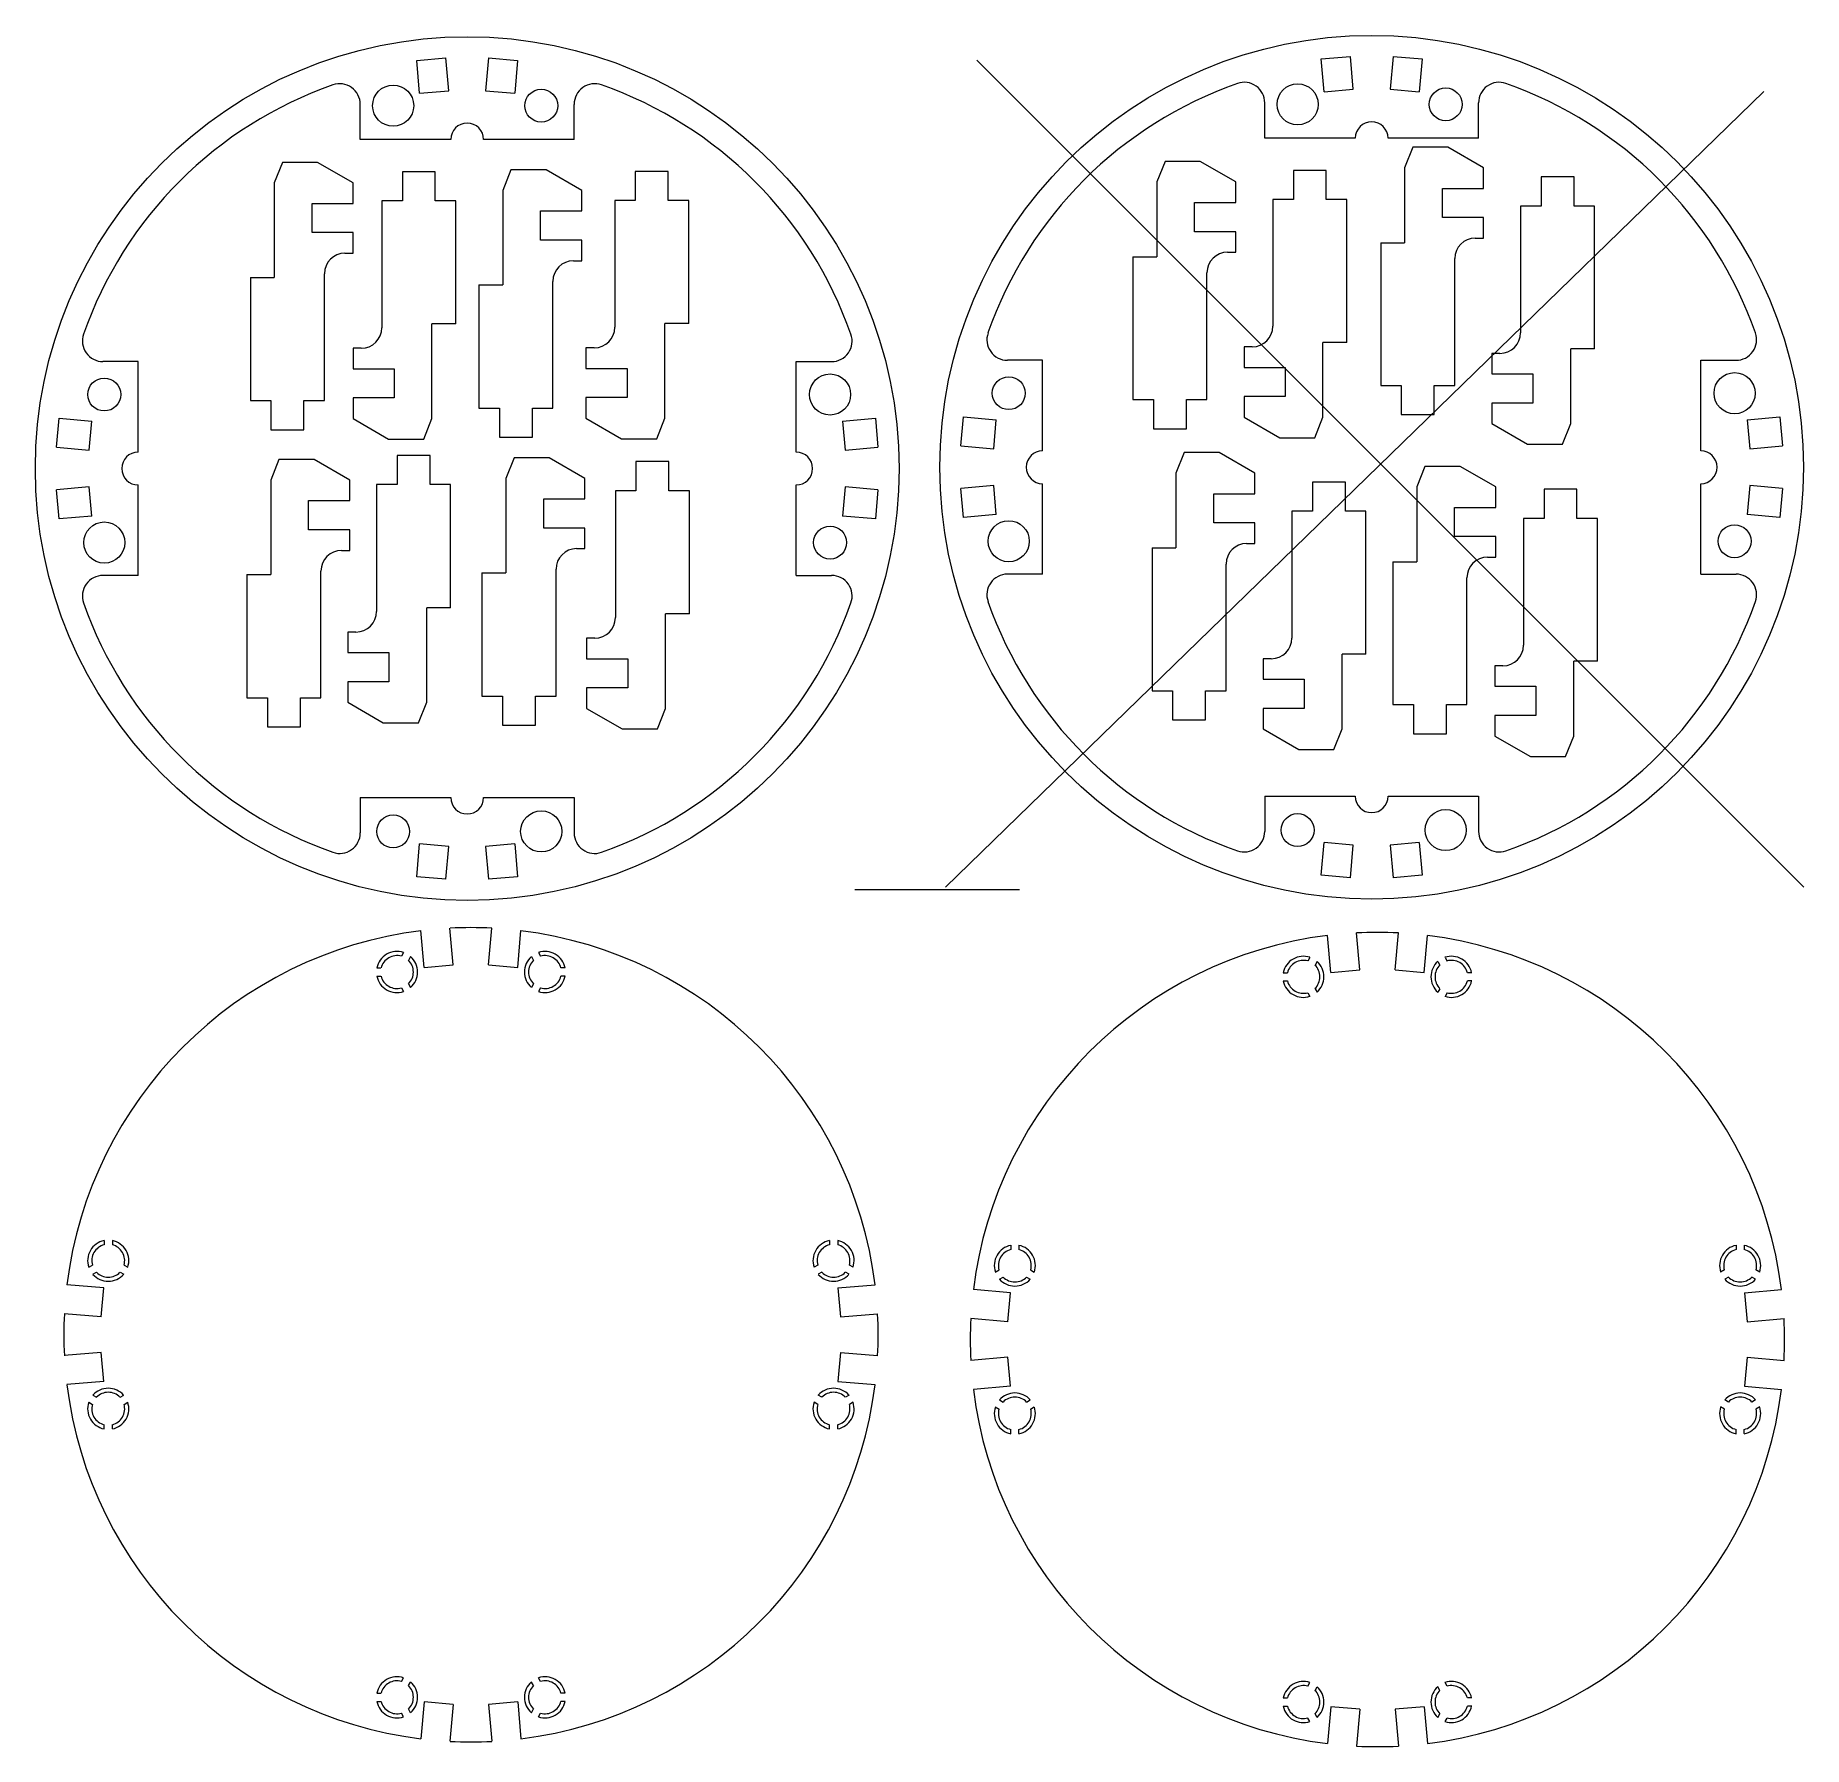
# Model space of a CAD drawing. Header units: inches. Extents: x 1 to 18.4, y 0.3 to 39.9.
# Drawn here: x 0.98 to 11.73, y 0.3 to 10.7 of the extents above; entities outside this region: 1.
import ezdxf

# ---------------------------------------------------------------- set-up
doc = ezdxf.new("R2010")
doc.units = ezdxf.units.IN
doc.header["$MEASUREMENT"] = 0

msp = doc.modelspace()

# ---------------------------------------------------------------- linework, layer by layer
at = {"color": 7, "linetype": 'Continuous', "lineweight": 0}
for p, q in [((18.426, 39.932), (17.426, 39.932)), ((6.703, 10.552), (11.729, 5.526)), ((11.487, 10.362), (6.512, 5.526)), ((5.962, 5.51), (6.962, 5.51))]:
    msp.add_line(p, q, dxfattribs=at)
at = {"color": 7, "linetype": 'Continuous', "lineweight": 15}
for p, q in [((3.299, 10.551), (3.476, 10.566)), ((3.316, 10.352), (3.299, 10.551)), ((3.493, 10.367), (3.476, 10.566)), ((3.735, 10.566), (3.717, 10.367)), ((3.735, 10.566), (3.911, 10.551)), ((3.911, 10.551), (3.894, 10.352)), ((8.797, 10.56), (8.974, 10.575)), ((8.814, 10.36), (8.797, 10.56)), ((8.991, 10.376), (8.974, 10.575)), ((9.233, 10.575), (9.215, 10.376)), ((9.233, 10.575), (9.409, 10.56)), ((9.409, 10.56), (9.392, 10.36)), ((3.316, 10.352), (3.493, 10.367)), ((3.717, 10.367), (3.894, 10.352)), ((8.814, 10.36), (8.991, 10.376)), ((9.215, 10.376), (9.392, 10.36)), ((2.955, 10.07), (2.955, 10.284)), ((4.255, 10.07), (4.255, 10.284)), ((8.453, 10.078), (8.453, 10.293)), ((9.753, 10.078), (9.753, 10.293)), ((3.505, 10.07), (2.955, 10.07)), ((4.255, 10.07), (3.705, 10.07)), ((9.003, 10.078), (8.453, 10.078)), ((9.753, 10.078), (9.203, 10.078)), ((9.353, 10.023), (9.303, 9.898)), ((9.567, 10.023), (9.353, 10.023)), ((9.783, 9.898), (9.567, 10.023)), ((2.482, 9.931), (2.432, 9.806)), ((2.696, 9.931), (2.482, 9.931)), ((2.912, 9.806), (2.696, 9.931)), ((7.847, 9.937), (7.797, 9.812)), ((8.061, 9.937), (7.847, 9.937)), ((8.277, 9.812), (8.061, 9.937)), ((9.303, 9.898), (9.303, 9.443)), ((9.783, 9.773), (9.783, 9.898)), ((2.432, 9.806), (2.432, 9.231)), ((2.912, 9.681), (2.912, 9.806)), ((3.211, 9.874), (3.211, 9.697)), ((3.411, 9.874), (3.211, 9.874)), ((3.411, 9.697), (3.411, 9.874)), ((3.871, 9.886), (3.821, 9.761)), ((4.085, 9.886), (3.871, 9.886)), ((4.301, 9.761), (4.085, 9.886)), ((4.627, 9.876), (4.627, 9.699)), ((4.827, 9.876), (4.627, 9.876)), ((4.827, 9.699), (4.827, 9.876)), ((7.797, 9.812), (7.797, 9.357)), ((8.277, 9.687), (8.277, 9.812)), ((8.627, 9.882), (8.627, 9.705)), ((8.827, 9.882), (8.627, 9.882)), ((8.827, 9.705), (8.827, 9.882)), ((10.133, 9.843), (10.133, 9.666)), ((10.333, 9.843), (10.133, 9.843)), ((10.333, 9.666), (10.333, 9.843)), ((2.662, 9.681), (2.912, 9.681)), ((2.662, 9.504), (2.662, 9.681)), ((3.086, 9.697), (3.086, 8.926)), ((3.211, 9.697), (3.086, 9.697)), ((3.536, 9.697), (3.411, 9.697)), ((3.536, 8.949), (3.536, 9.697)), ((3.821, 9.761), (3.821, 9.186)), ((4.301, 9.636), (4.301, 9.761)), ((4.502, 9.699), (4.502, 8.929)), ((4.627, 9.699), (4.502, 9.699)), ((4.952, 9.699), (4.827, 9.699)), ((4.952, 8.951), (4.952, 9.699)), ((8.027, 9.687), (8.277, 9.687)), ((8.027, 9.51), (8.027, 9.687)), ((8.502, 9.705), (8.502, 8.935)), ((8.627, 9.705), (8.502, 9.705)), ((8.952, 9.705), (8.827, 9.705)), ((8.952, 8.837), (8.952, 9.705)), ((9.533, 9.773), (9.783, 9.773)), ((9.533, 9.596), (9.533, 9.773)), ((4.051, 9.636), (4.301, 9.636)), ((4.051, 9.458), (4.051, 9.636)), ((9.783, 9.596), (9.533, 9.596)), ((9.783, 9.471), (9.783, 9.596)), ((10.008, 9.666), (10.008, 8.895)), ((10.133, 9.666), (10.008, 9.666)), ((10.458, 9.666), (10.333, 9.666)), ((10.458, 8.798), (10.458, 9.666)), ((2.912, 9.504), (2.662, 9.504)), ((2.912, 9.379), (2.912, 9.504)), ((8.277, 9.51), (8.027, 9.51)), ((8.277, 9.385), (8.277, 9.51)), ((9.733, 9.471), (9.783, 9.471)), ((2.862, 9.379), (2.912, 9.379)), ((4.301, 9.458), (4.051, 9.458)), ((4.301, 9.333), (4.301, 9.458)), ((7.652, 9.357), (7.797, 9.357)), ((7.652, 9.357), (7.652, 8.489)), ((8.227, 9.385), (8.277, 9.385)), ((9.158, 9.443), (9.303, 9.443)), ((9.158, 9.443), (9.158, 8.575)), ((2.737, 8.483), (2.737, 9.254)), ((4.251, 9.333), (4.301, 9.333)), ((8.102, 8.489), (8.102, 9.26)), ((9.608, 8.575), (9.608, 9.346)), ((2.287, 9.231), (2.432, 9.231)), ((2.287, 9.231), (2.287, 8.483)), ((3.676, 9.186), (3.821, 9.186)), ((3.676, 9.186), (3.676, 8.438)), ((4.126, 8.438), (4.126, 9.208)), ((3.536, 8.949), (3.391, 8.949)), ((3.391, 8.374), (3.391, 8.949)), ((4.952, 8.951), (4.807, 8.951)), ((4.807, 8.376), (4.807, 8.951)), ((8.952, 8.837), (8.807, 8.837)), ((8.807, 8.382), (8.807, 8.837)), ((1.605, 8.72), (1.391, 8.72)), ((1.605, 8.17), (1.605, 8.72)), ((2.911, 8.801), (2.911, 8.676)), ((2.961, 8.801), (2.911, 8.801)), ((4.327, 8.804), (4.327, 8.679)), ((4.377, 8.804), (4.327, 8.804)), ((5.605, 8.17), (5.605, 8.72)), ((5.605, 8.72), (5.82, 8.72)), ((7.103, 8.728), (6.889, 8.728)), ((7.103, 8.178), (7.103, 8.728)), ((8.327, 8.81), (8.327, 8.685)), ((8.377, 8.81), (8.327, 8.81)), ((9.833, 8.77), (9.833, 8.645)), ((9.883, 8.77), (9.833, 8.77)), ((10.458, 8.798), (10.313, 8.798)), ((10.313, 8.343), (10.313, 8.798)), ((11.103, 8.178), (11.103, 8.728)), ((11.103, 8.728), (11.318, 8.728)), ((2.911, 8.676), (3.161, 8.676)), ((3.161, 8.676), (3.161, 8.499)), ((4.327, 8.679), (4.577, 8.679)), ((4.577, 8.679), (4.577, 8.501)), ((8.327, 8.685), (8.577, 8.685)), ((8.577, 8.685), (8.577, 8.507)), ((9.833, 8.645), (10.083, 8.645)), ((10.083, 8.645), (10.083, 8.468)), ((2.911, 8.499), (2.911, 8.374)), ((3.161, 8.499), (2.911, 8.499)), ((4.327, 8.501), (4.327, 8.376)), ((4.577, 8.501), (4.327, 8.501)), ((8.327, 8.507), (8.327, 8.382)), ((8.577, 8.507), (8.327, 8.507)), ((9.158, 8.575), (9.283, 8.575)), ((9.283, 8.575), (9.283, 8.398)), ((9.483, 8.575), (9.608, 8.575)), ((9.483, 8.398), (9.483, 8.575)), ((2.287, 8.483), (2.412, 8.483)), ((2.412, 8.483), (2.412, 8.306)), ((2.612, 8.483), (2.737, 8.483)), ((2.612, 8.306), (2.612, 8.483)), ((3.676, 8.438), (3.801, 8.438)), ((3.801, 8.438), (3.801, 8.261)), ((4.001, 8.438), (4.126, 8.438)), ((4.001, 8.261), (4.001, 8.438)), ((6.606, 8.208), (6.622, 8.384)), ((6.622, 8.384), (6.821, 8.367)), ((7.652, 8.489), (7.777, 8.489)), ((7.777, 8.489), (7.777, 8.312)), ((7.977, 8.489), (8.102, 8.489)), ((7.977, 8.312), (7.977, 8.489)), ((9.283, 8.398), (9.483, 8.398)), ((9.833, 8.468), (9.833, 8.343)), ((10.083, 8.468), (9.833, 8.468)), ((11.385, 8.367), (11.584, 8.384)), ((11.584, 8.384), (11.6, 8.208)), ((1.108, 8.199), (1.124, 8.376)), ((1.124, 8.376), (1.323, 8.358)), ((1.308, 8.182), (1.323, 8.358)), ((2.412, 8.306), (2.612, 8.306)), ((2.911, 8.374), (3.127, 8.249)), ((3.341, 8.249), (3.391, 8.374)), ((4.327, 8.376), (4.543, 8.251)), ((4.757, 8.251), (4.807, 8.376)), ((5.887, 8.358), (6.086, 8.376)), ((5.887, 8.358), (5.903, 8.182)), ((6.086, 8.376), (6.102, 8.199)), ((6.806, 8.19), (6.821, 8.367)), ((7.777, 8.312), (7.977, 8.312)), ((8.327, 8.382), (8.544, 8.257)), ((8.757, 8.257), (8.807, 8.382)), ((9.833, 8.343), (10.05, 8.218)), ((10.263, 8.218), (10.313, 8.343)), ((11.385, 8.367), (11.401, 8.19)), ((1.108, 8.199), (1.308, 8.182)), ((3.127, 8.249), (3.341, 8.249)), ((3.801, 8.261), (4.001, 8.261)), ((4.543, 8.251), (4.757, 8.251)), ((5.903, 8.182), (6.102, 8.199)), ((6.606, 8.208), (6.806, 8.19)), ((8.544, 8.257), (8.757, 8.257)), ((10.05, 8.218), (10.263, 8.218)), ((11.401, 8.19), (11.6, 8.208)), ((2.461, 8.125), (2.411, 8)), ((2.674, 8.125), (2.461, 8.125)), ((2.891, 8), (2.674, 8.125)), ((3.179, 8.149), (3.179, 7.972)), ((3.379, 8.149), (3.179, 8.149)), ((3.379, 7.972), (3.379, 8.149)), ((3.89, 8.135), (3.84, 8.01)), ((4.103, 8.135), (3.89, 8.135)), ((4.32, 8.01), (4.103, 8.135)), ((4.631, 8.112), (4.631, 7.935)), ((4.831, 8.112), (4.631, 8.112)), ((4.831, 7.935), (4.831, 8.112)), ((7.963, 8.167), (7.913, 8.042)), ((8.177, 8.167), (7.963, 8.167)), ((8.393, 8.042), (8.177, 8.167)), ((9.427, 8.083), (9.377, 7.958)), ((9.641, 8.083), (9.427, 8.083)), ((9.857, 7.958), (9.641, 8.083)), ((1.308, 7.958), (1.108, 7.94)), ((1.323, 7.781), (1.308, 7.958)), ((1.605, 7.42), (1.605, 7.97)), ((2.411, 8), (2.411, 7.425)), ((2.891, 7.875), (2.891, 8)), ((3.054, 7.972), (3.054, 7.201)), ((3.179, 7.972), (3.054, 7.972)), ((3.504, 7.972), (3.379, 7.972)), ((3.504, 7.224), (3.504, 7.972)), ((3.84, 8.01), (3.84, 7.435)), ((4.32, 7.885), (4.32, 8.01)), ((5.605, 7.42), (5.605, 7.97)), ((5.903, 7.958), (5.887, 7.781)), ((6.102, 7.94), (5.903, 7.958)), ((6.806, 7.966), (6.606, 7.949)), ((6.821, 7.79), (6.806, 7.966)), ((7.103, 7.428), (7.103, 7.978)), ((7.913, 8.042), (7.913, 7.587)), ((8.393, 7.917), (8.393, 8.042)), ((8.743, 7.987), (8.743, 7.81)), ((8.943, 7.987), (8.743, 7.987)), ((8.943, 7.81), (8.943, 7.987)), ((9.377, 7.958), (9.377, 7.503)), ((9.857, 7.833), (9.857, 7.958)), ((11.103, 7.428), (11.103, 7.978)), ((11.401, 7.966), (11.385, 7.79)), ((11.6, 7.949), (11.401, 7.966)), ((1.124, 7.764), (1.108, 7.94)), ((2.641, 7.875), (2.891, 7.875)), ((2.641, 7.697), (2.641, 7.875)), ((4.07, 7.885), (4.32, 7.885)), ((4.07, 7.708), (4.07, 7.885)), ((4.506, 7.935), (4.506, 7.164)), ((4.631, 7.935), (4.506, 7.935)), ((4.956, 7.935), (4.831, 7.935)), ((4.956, 7.187), (4.956, 7.935)), ((6.102, 7.94), (6.086, 7.764)), ((6.622, 7.772), (6.606, 7.949)), ((8.143, 7.917), (8.393, 7.917)), ((8.143, 7.739), (8.143, 7.917)), ((10.151, 7.944), (10.151, 7.767)), ((10.351, 7.944), (10.151, 7.944)), ((10.351, 7.767), (10.351, 7.944)), ((11.6, 7.949), (11.584, 7.772)), ((1.323, 7.781), (1.124, 7.764)), ((6.086, 7.764), (5.887, 7.781)), ((6.821, 7.79), (6.622, 7.772)), ((8.393, 7.739), (8.143, 7.739)), ((8.393, 7.614), (8.393, 7.739)), ((8.618, 7.81), (8.618, 7.039)), ((8.743, 7.81), (8.618, 7.81)), ((9.068, 7.81), (8.943, 7.81)), ((9.068, 6.942), (9.068, 7.81)), ((9.607, 7.833), (9.857, 7.833)), ((9.607, 7.656), (9.607, 7.833)), ((10.026, 7.767), (10.026, 6.996)), ((10.151, 7.767), (10.026, 7.767)), ((10.476, 7.767), (10.351, 7.767)), ((10.476, 6.899), (10.476, 7.767)), ((11.584, 7.772), (11.385, 7.79)), ((2.891, 7.697), (2.641, 7.697)), ((2.891, 7.572), (2.891, 7.697)), ((4.32, 7.708), (4.07, 7.708)), ((4.32, 7.583), (4.32, 7.708)), ((9.857, 7.656), (9.607, 7.656)), ((9.857, 7.531), (9.857, 7.656)), ((2.841, 7.572), (2.891, 7.572)), ((4.27, 7.583), (4.32, 7.583)), ((7.768, 7.587), (7.913, 7.587)), ((7.768, 7.587), (7.768, 6.719)), ((8.343, 7.614), (8.393, 7.614)), ((9.807, 7.531), (9.857, 7.531)), ((1.605, 7.42), (1.391, 7.42)), ((2.266, 7.425), (2.411, 7.425)), ((2.266, 7.425), (2.266, 6.677)), ((2.716, 6.677), (2.716, 7.447)), ((3.695, 7.435), (3.84, 7.435)), ((3.695, 7.435), (3.695, 6.687)), ((4.145, 6.687), (4.145, 7.458)), ((5.605, 7.42), (5.82, 7.42)), ((7.103, 7.428), (6.889, 7.428)), ((8.218, 6.719), (8.218, 7.489)), ((9.232, 7.503), (9.377, 7.503)), ((9.232, 7.503), (9.232, 6.635)), ((11.103, 7.428), (11.318, 7.428)), ((9.682, 6.635), (9.682, 7.406)), ((3.504, 7.224), (3.359, 7.224)), ((3.359, 6.649), (3.359, 7.224)), ((4.956, 7.187), (4.811, 7.187)), ((4.811, 6.612), (4.811, 7.187)), ((2.879, 7.076), (2.879, 6.951)), ((2.929, 7.076), (2.879, 7.076)), ((4.331, 7.039), (4.331, 6.914)), ((4.381, 7.039), (4.331, 7.039)), ((2.879, 6.951), (3.129, 6.951)), ((3.129, 6.951), (3.129, 6.774)), ((4.331, 6.914), (4.581, 6.914)), ((4.581, 6.914), (4.581, 6.737)), ((8.443, 6.914), (8.443, 6.789)), ((8.493, 6.914), (8.443, 6.914)), ((9.068, 6.942), (8.923, 6.942)), ((8.923, 6.487), (8.923, 6.942)), ((10.476, 6.899), (10.331, 6.899)), ((10.331, 6.444), (10.331, 6.899)), ((2.879, 6.774), (2.879, 6.649)), ((3.129, 6.774), (2.879, 6.774)), ((8.443, 6.789), (8.693, 6.789)), ((8.693, 6.789), (8.693, 6.612)), ((9.851, 6.871), (9.851, 6.746)), ((9.901, 6.871), (9.851, 6.871)), ((2.266, 6.677), (2.391, 6.677)), ((2.391, 6.677), (2.391, 6.5)), ((2.591, 6.677), (2.716, 6.677)), ((2.591, 6.5), (2.591, 6.677)), ((3.695, 6.687), (3.82, 6.687)), ((3.82, 6.687), (3.82, 6.51)), ((4.02, 6.687), (4.145, 6.687)), ((4.02, 6.51), (4.02, 6.687)), ((4.331, 6.737), (4.331, 6.612)), ((4.581, 6.737), (4.331, 6.737)), ((7.768, 6.719), (7.893, 6.719)), ((7.893, 6.719), (7.893, 6.542)), ((8.093, 6.719), (8.218, 6.719)), ((8.093, 6.542), (8.093, 6.719)), ((9.851, 6.746), (10.101, 6.746)), ((10.101, 6.746), (10.101, 6.569)), ((2.879, 6.649), (3.095, 6.524)), ((3.309, 6.524), (3.359, 6.649)), ((4.331, 6.612), (4.548, 6.487)), ((4.761, 6.487), (4.811, 6.612)), ((8.443, 6.612), (8.443, 6.487)), ((8.693, 6.612), (8.443, 6.612)), ((9.232, 6.635), (9.357, 6.635)), ((9.357, 6.635), (9.357, 6.458)), ((9.557, 6.635), (9.682, 6.635)), ((9.557, 6.458), (9.557, 6.635)), ((9.851, 6.569), (9.851, 6.444)), ((10.101, 6.569), (9.851, 6.569)), ((2.391, 6.5), (2.591, 6.5)), ((3.095, 6.524), (3.309, 6.524)), ((3.82, 6.51), (4.02, 6.51)), ((4.548, 6.487), (4.761, 6.487)), ((7.893, 6.542), (8.093, 6.542)), ((8.443, 6.487), (8.66, 6.362)), ((8.873, 6.362), (8.923, 6.487)), ((9.357, 6.458), (9.557, 6.458)), ((8.66, 6.362), (8.873, 6.362)), ((9.851, 6.444), (10.068, 6.319)), ((10.281, 6.319), (10.331, 6.444)), ((10.068, 6.319), (10.281, 6.319)), ((2.955, 6.07), (2.955, 5.855)), ((2.955, 6.07), (3.505, 6.07)), ((3.705, 6.07), (4.255, 6.07)), ((4.255, 6.07), (4.255, 5.855)), ((8.453, 6.078), (8.453, 5.864)), ((8.453, 6.078), (9.003, 6.078)), ((9.203, 6.078), (9.753, 6.078)), ((9.753, 6.078), (9.753, 5.864)), ((3.299, 5.588), (3.316, 5.788)), ((3.493, 5.772), (3.316, 5.788)), ((3.476, 5.573), (3.493, 5.772)), ((3.894, 5.788), (3.717, 5.772)), ((3.717, 5.772), (3.735, 5.573)), ((3.894, 5.788), (3.911, 5.588)), ((8.797, 5.597), (8.814, 5.796)), ((8.991, 5.781), (8.814, 5.796)), ((8.974, 5.582), (8.991, 5.781)), ((9.392, 5.796), (9.215, 5.781)), ((9.215, 5.781), (9.233, 5.582)), ((9.392, 5.796), (9.409, 5.597)), ((8.974, 5.582), (8.797, 5.597)), ((9.409, 5.597), (9.233, 5.582)), ((3.476, 5.573), (3.299, 5.588)), ((3.911, 5.588), (3.735, 5.573)), ((3.52, 5.052), (3.5, 5.276)), ((3.735, 5.052), (3.755, 5.276)), ((3.344, 5.036), (3.324, 5.261)), ((3.912, 5.036), (3.932, 5.261)), ((8.854, 5.007), (8.835, 5.231)), ((9.031, 5.022), (9.011, 5.247)), ((9.246, 5.022), (9.266, 5.247)), ((9.423, 5.007), (9.442, 5.231)), ((3.217, 5.128), (3.205, 5.105)), ((3.261, 5.103), (3.248, 5.08)), ((3.995, 5.103), (4.008, 5.08)), ((4.038, 5.128), (4.051, 5.105)), ((8.728, 5.098), (8.715, 5.076)), ((8.771, 5.073), (8.759, 5.051)), ((9.506, 5.073), (9.518, 5.051)), ((9.549, 5.098), (9.562, 5.076)), ((3.055, 5.034), (3.081, 5.034)), ((3.055, 4.984), (3.081, 4.984)), ((3.344, 5.036), (3.52, 5.052)), ((3.735, 5.052), (3.912, 5.036)), ((4.2, 5.034), (4.175, 5.034)), ((4.2, 4.984), (4.175, 4.984)), ((8.566, 5.005), (8.592, 5.005)), ((8.566, 4.955), (8.592, 4.955)), ((8.854, 5.007), (9.031, 5.022)), ((9.246, 5.022), (9.423, 5.007)), ((9.711, 5.005), (9.685, 5.005)), ((9.711, 4.955), (9.685, 4.955)), ((3.205, 4.913), (3.217, 4.89)), ((3.248, 4.938), (3.261, 4.915)), ((4.008, 4.938), (3.995, 4.915)), ((4.051, 4.913), (4.038, 4.89)), ((8.715, 4.883), (8.728, 4.861)), ((8.759, 4.908), (8.771, 4.886)), ((9.518, 4.908), (9.506, 4.886)), ((9.562, 4.883), (9.549, 4.861)), ((1.398, 3.377), (1.398, 3.351)), ((1.448, 3.377), (1.448, 3.351)), ((5.807, 3.377), (5.807, 3.351)), ((5.857, 3.377), (5.857, 3.351)), ((6.909, 3.348), (6.909, 3.322)), ((6.959, 3.348), (6.959, 3.322)), ((11.318, 3.348), (11.318, 3.322)), ((11.368, 3.348), (11.368, 3.322)), ((1.305, 3.215), (1.327, 3.228)), ((1.52, 3.228), (1.542, 3.215)), ((5.736, 3.228), (5.714, 3.215)), ((5.951, 3.215), (5.929, 3.228)), ((1.33, 3.172), (1.352, 3.184)), ((1.495, 3.184), (1.517, 3.172)), ((5.761, 3.184), (5.739, 3.172)), ((5.926, 3.172), (5.904, 3.184)), ((6.815, 3.185), (6.838, 3.198)), ((6.84, 3.142), (6.863, 3.155)), ((7.005, 3.155), (7.027, 3.142)), ((7.03, 3.198), (7.052, 3.185)), ((11.247, 3.198), (11.224, 3.185)), ((11.272, 3.155), (11.249, 3.142)), ((11.437, 3.142), (11.414, 3.155)), ((11.462, 3.185), (11.439, 3.198)), ((1.396, 3.089), (1.171, 3.108)), ((1.381, 2.912), (1.396, 3.089)), ((5.859, 3.089), (6.084, 3.108)), ((5.859, 3.089), (5.875, 2.912)), ((6.907, 3.059), (6.682, 3.079)), ((6.891, 2.883), (6.907, 3.059)), ((11.37, 3.059), (11.595, 3.079)), ((11.37, 3.059), (11.386, 2.883)), ((1.381, 2.912), (1.156, 2.932)), ((5.875, 2.912), (6.099, 2.932)), ((6.891, 2.883), (6.667, 2.902)), ((11.386, 2.883), (11.61, 2.902)), ((1.381, 2.697), (1.156, 2.677)), ((1.396, 2.52), (1.381, 2.697)), ((5.875, 2.697), (5.859, 2.52)), ((5.875, 2.697), (6.099, 2.677)), ((6.891, 2.667), (6.667, 2.648)), ((6.907, 2.491), (6.891, 2.667)), ((11.386, 2.667), (11.37, 2.491)), ((11.386, 2.667), (11.61, 2.648)), ((1.396, 2.52), (1.171, 2.501)), ((5.859, 2.52), (6.084, 2.501)), ((6.907, 2.491), (6.682, 2.471)), ((11.37, 2.491), (11.595, 2.471)), ((1.305, 2.394), (1.327, 2.381)), ((1.33, 2.437), (1.352, 2.425)), ((1.495, 2.425), (1.517, 2.437)), ((1.52, 2.381), (1.542, 2.394)), ((5.736, 2.381), (5.714, 2.394)), ((5.761, 2.425), (5.739, 2.437)), ((5.926, 2.437), (5.904, 2.425)), ((5.951, 2.394), (5.929, 2.381)), ((6.84, 2.408), (6.863, 2.395)), ((7.005, 2.395), (7.027, 2.408)), ((11.272, 2.395), (11.249, 2.408)), ((11.437, 2.408), (11.414, 2.395)), ((1.398, 2.232), (1.398, 2.258)), ((1.448, 2.232), (1.448, 2.258)), ((5.807, 2.232), (5.807, 2.258)), ((5.857, 2.232), (5.857, 2.258)), ((6.815, 2.365), (6.838, 2.352)), ((7.03, 2.352), (7.052, 2.365)), ((11.247, 2.352), (11.224, 2.365)), ((11.462, 2.365), (11.439, 2.352)), ((6.909, 2.203), (6.909, 2.228)), ((6.959, 2.203), (6.959, 2.228)), ((11.318, 2.203), (11.318, 2.228)), ((11.368, 2.203), (11.368, 2.228)), ((3.205, 0.696), (3.217, 0.718)), ((3.248, 0.671), (3.261, 0.693)), ((4.008, 0.671), (3.995, 0.693)), ((4.051, 0.696), (4.038, 0.718)), ((8.715, 0.667), (8.728, 0.689)), ((8.759, 0.642), (8.771, 0.664)), ((9.518, 0.642), (9.506, 0.664)), ((9.562, 0.667), (9.549, 0.689)), ((3.055, 0.625), (3.081, 0.625)), ((3.055, 0.575), (3.081, 0.575)), ((3.344, 0.573), (3.324, 0.348)), ((3.52, 0.557), (3.344, 0.573)), ((3.52, 0.557), (3.5, 0.333)), ((3.912, 0.573), (3.735, 0.557)), ((3.735, 0.557), (3.755, 0.333)), ((3.912, 0.573), (3.932, 0.348)), ((4.2, 0.625), (4.175, 0.625)), ((4.2, 0.575), (4.175, 0.575)), ((8.566, 0.596), (8.592, 0.596)), ((8.566, 0.546), (8.592, 0.546)), ((8.854, 0.543), (8.835, 0.319)), ((9.031, 0.528), (8.854, 0.543)), ((9.423, 0.543), (9.246, 0.528)), ((9.423, 0.543), (9.442, 0.319)), ((9.711, 0.596), (9.685, 0.596)), ((9.711, 0.546), (9.685, 0.546)), ((3.217, 0.481), (3.205, 0.504)), ((3.261, 0.506), (3.248, 0.529)), ((3.995, 0.506), (4.008, 0.529)), ((4.038, 0.481), (4.051, 0.504)), ((8.728, 0.452), (8.715, 0.474)), ((8.771, 0.477), (8.759, 0.499)), ((9.031, 0.528), (9.011, 0.303)), ((9.246, 0.528), (9.266, 0.303)), ((9.506, 0.477), (9.518, 0.499)), ((9.549, 0.452), (9.562, 0.474))]:
    msp.add_line(p, q, dxfattribs=at)
for centre, radius in [((3.605, 8.07), 2.625), ((9.103, 8.078), 2.625), ((3.155, 10.276), 0.125), ((4.055, 10.276), 0.1), ((8.653, 10.284), 0.125), ((9.553, 10.284), 0.1), ((1.399, 8.52), 0.1), ((5.811, 8.52), 0.125), ((6.897, 8.528), 0.1), ((11.309, 8.528), 0.125), ((1.399, 7.62), 0.125), ((6.897, 7.628), 0.125), ((5.811, 7.62), 0.1), ((11.309, 7.628), 0.1), ((3.155, 5.864), 0.1), ((4.055, 5.864), 0.125), ((8.653, 5.872), 0.1), ((9.553, 5.872), 0.125)]:
    msp.add_circle(centre, radius, dxfattribs=at)
for centre, radius, start, end in [((3.605, 8.07), 2.471, 109.2883, 160.7117), ((2.83, 10.284), 0.125, 0, 109.2883), ((4.38, 10.284), 0.125, 70.7117, 180), ((3.605, 8.07), 2.471, 19.2883, 70.7117), ((9.103, 8.078), 2.471, 109.2883, 160.7117), ((8.328, 10.293), 0.125, 0, 109.2883), ((9.878, 10.293), 0.125, 70.7117, 180), ((9.103, 8.078), 2.471, 19.2883, 70.7117), ((3.605, 10.07), 0.1, 0, 180), ((9.103, 10.078), 0.1, 0, 180), ((9.733, 9.346), 0.125, 90, 180), ((2.862, 9.254), 0.125, 90, 180), ((8.227, 9.26), 0.125, 90, 180), ((4.251, 9.208), 0.125, 90, 180), ((2.961, 8.926), 0.125, 270, 0), ((4.377, 8.929), 0.125, 270, 0), ((8.377, 8.935), 0.125, 270, 0), ((1.391, 8.845), 0.125, 160.7117, 270), ((5.82, 8.845), 0.125, 270, 19.2883), ((6.889, 8.853), 0.125, 160.7117, 270), ((9.883, 8.895), 0.125, 270, 0), ((11.318, 8.853), 0.125, 270, 19.2883), ((1.605, 8.07), 0.1, 90, 270), ((5.605, 8.07), 0.1, 270, 90), ((7.103, 8.078), 0.1, 90, 270), ((11.103, 8.078), 0.1, 270, 90), ((2.841, 7.447), 0.125, 90, 180), ((4.27, 7.458), 0.125, 90, 180), ((8.343, 7.489), 0.125, 90, 180), ((9.807, 7.406), 0.125, 90, 180), ((1.391, 7.295), 0.125, 90, 199.2883), ((5.82, 7.295), 0.125, 340.7117, 90), ((6.889, 7.303), 0.125, 90, 199.2883), ((11.318, 7.303), 0.125, 340.7117, 90), ((3.605, 8.07), 2.471, 199.2883, 250.7117), ((3.605, 8.07), 2.471, 289.2883, 340.7117), ((9.103, 8.078), 2.471, 199.2883, 250.7117), ((9.103, 8.078), 2.471, 289.2883, 340.7117), ((2.929, 7.201), 0.125, 270, 0), ((4.381, 7.164), 0.125, 270, 0), ((8.493, 7.039), 0.125, 270, 0), ((9.901, 6.996), 0.125, 270, 0), ((3.605, 6.07), 0.1, 180, 360), ((9.103, 6.078), 0.1, 180, 360), ((2.83, 5.855), 0.125, 250.7117, 360), ((4.38, 5.855), 0.125, 180, 289.2883), ((8.328, 5.864), 0.125, 250.7117, 360), ((9.878, 5.864), 0.125, 180, 289.2883), ((3.628, 2.804), 2.475, 87.0527, 92.9473), ((3.628, 2.804), 2.475, 97.0527, 172.9473), ((3.628, 2.804), 2.475, 7.0527, 82.9473), ((9.138, 2.775), 2.475, 97.0527, 172.9473), ((9.138, 2.775), 2.475, 87.0527, 92.9473), ((9.138, 2.775), 2.475, 7.0527, 82.9473), ((3.178, 5.009), 0.125, 71.537, 168.463), ((3.178, 5.009), 0.1, 74.4775, 165.5225), ((3.178, 5.009), 0.1, 314.4775, 45.5225), ((3.178, 5.009), 0.125, 311.537, 48.463), ((4.078, 5.009), 0.125, 131.537, 228.463), ((4.078, 5.009), 0.1, 134.4775, 225.5225), ((4.078, 5.009), 0.125, 11.537, 108.463), ((4.078, 5.009), 0.1, 14.4775, 105.5225), ((8.688, 4.98), 0.125, 71.537, 168.463), ((8.688, 4.98), 0.1, 74.4775, 165.5225), ((8.688, 4.98), 0.125, 311.537, 48.463), ((9.588, 4.98), 0.125, 131.537, 228.463), ((9.588, 4.98), 0.125, 11.537, 108.463), ((9.588, 4.98), 0.1, 14.4775, 105.5225), ((3.178, 5.009), 0.125, 191.537, 288.463), ((3.178, 5.009), 0.1, 194.4775, 285.5225), ((4.078, 5.009), 0.125, 251.537, 348.463), ((4.078, 5.009), 0.1, 254.4775, 345.5225), ((8.688, 4.98), 0.125, 191.537, 288.463), ((8.688, 4.98), 0.1, 194.4775, 285.5225), ((8.688, 4.98), 0.1, 314.4775, 45.5225), ((9.588, 4.98), 0.1, 134.4775, 225.5225), ((9.588, 4.98), 0.125, 251.537, 348.463), ((9.588, 4.98), 0.1, 254.4775, 345.5225), ((1.423, 3.254), 0.125, 101.537, 198.463), ((1.423, 3.254), 0.1, 104.4775, 195.5225), ((1.423, 3.254), 0.125, 341.537, 78.463), ((1.423, 3.254), 0.1, 344.4775, 75.5225), ((5.832, 3.254), 0.125, 101.537, 198.463), ((5.832, 3.254), 0.1, 104.4775, 195.5225), ((5.832, 3.254), 0.125, 341.537, 78.463), ((5.832, 3.254), 0.1, 344.4775, 75.5225), ((6.934, 3.225), 0.125, 101.537, 198.463), ((6.934, 3.225), 0.125, 341.537, 78.463), ((11.343, 3.225), 0.125, 101.537, 198.463), ((11.343, 3.225), 0.125, 341.537, 78.463), ((6.934, 3.225), 0.1, 104.4775, 195.5225), ((6.934, 3.225), 0.1, 344.4775, 75.5225), ((11.343, 3.225), 0.1, 104.4775, 195.5225), ((11.343, 3.225), 0.1, 344.4775, 75.5225), ((1.423, 3.254), 0.125, 221.537, 318.463), ((1.423, 3.254), 0.1, 224.4775, 315.5225), ((5.832, 3.254), 0.125, 221.537, 318.463), ((5.832, 3.254), 0.1, 224.4775, 315.5225), ((6.934, 3.225), 0.125, 221.537, 318.463), ((6.934, 3.225), 0.1, 224.4775, 315.5225), ((11.343, 3.225), 0.125, 221.537, 318.463), ((11.343, 3.225), 0.1, 224.4775, 315.5225), ((3.628, 2.804), 2.475, 177.0527, 182.9473), ((3.628, 2.804), 2.475, 357.0527, 2.9473), ((9.138, 2.775), 2.475, 177.0527, 182.9473), ((9.138, 2.775), 2.475, 357.0527, 2.9473), ((3.628, 2.804), 2.475, 187.0527, 262.9473), ((1.423, 2.354), 0.125, 41.537, 138.463), ((3.628, 2.804), 2.475, 277.0527, 352.9473), ((5.832, 2.354), 0.125, 41.537, 138.463), ((1.423, 2.354), 0.125, 161.537, 258.463), ((1.423, 2.354), 0.1, 164.4775, 255.5225), ((1.423, 2.354), 0.1, 44.4775, 135.5225), ((1.423, 2.354), 0.125, 281.537, 18.463), ((1.423, 2.354), 0.1, 284.4775, 15.5225), ((5.832, 2.354), 0.125, 161.537, 258.463), ((5.832, 2.354), 0.1, 164.4775, 255.5225), ((5.832, 2.354), 0.1, 44.4775, 135.5225), ((5.832, 2.354), 0.125, 281.537, 18.463), ((5.832, 2.354), 0.1, 284.4775, 15.5225), ((9.138, 2.775), 2.475, 187.0527, 262.9473), ((6.934, 2.325), 0.125, 41.537, 138.463), ((6.934, 2.325), 0.1, 44.4775, 135.5225), ((9.138, 2.775), 2.475, 277.0527, 352.9473), ((11.343, 2.325), 0.125, 41.537, 138.463), ((11.343, 2.325), 0.1, 44.4775, 135.5225), ((6.934, 2.325), 0.125, 161.537, 258.463), ((6.934, 2.325), 0.1, 164.4775, 255.5225), ((6.934, 2.325), 0.125, 281.537, 18.463), ((6.934, 2.325), 0.1, 284.4775, 15.5225), ((11.343, 2.325), 0.125, 161.537, 258.463), ((11.343, 2.325), 0.1, 164.4775, 255.5225), ((11.343, 2.325), 0.125, 281.537, 18.463), ((11.343, 2.325), 0.1, 284.4775, 15.5225), ((3.178, 0.6), 0.125, 71.537, 168.463), ((3.178, 0.6), 0.1, 74.4775, 165.5225), ((3.178, 0.6), 0.1, 314.4775, 45.5225), ((3.178, 0.6), 0.125, 311.537, 48.463), ((4.078, 0.6), 0.125, 131.537, 228.463), ((4.078, 0.6), 0.1, 134.4775, 225.5225), ((4.078, 0.6), 0.125, 11.537, 108.463), ((4.078, 0.6), 0.1, 14.4775, 105.5225), ((8.688, 0.571), 0.125, 71.537, 168.463), ((8.688, 0.571), 0.1, 74.4775, 165.5225), ((8.688, 0.571), 0.125, 311.537, 48.463), ((9.588, 0.571), 0.125, 131.537, 228.463), ((9.588, 0.571), 0.125, 11.537, 108.463), ((9.588, 0.571), 0.1, 14.4775, 105.5225), ((3.178, 0.6), 0.125, 191.537, 288.463), ((3.178, 0.6), 0.1, 194.4775, 285.5225), ((4.078, 0.6), 0.125, 251.537, 348.463), ((4.078, 0.6), 0.1, 254.4775, 345.5225), ((8.688, 0.571), 0.125, 191.537, 288.463), ((8.688, 0.571), 0.1, 194.4775, 285.5225), ((8.688, 0.571), 0.1, 314.4775, 45.5225), ((9.588, 0.571), 0.1, 134.4775, 225.5225), ((9.588, 0.571), 0.125, 251.537, 348.463), ((9.588, 0.571), 0.1, 254.4775, 345.5225), ((3.628, 2.804), 2.475, 267.0527, 272.9473), ((9.138, 2.775), 2.475, 267.0527, 272.9473)]:
    msp.add_arc(centre, radius, start, end, dxfattribs=at)

doc.saveas('drawing.dxf')
